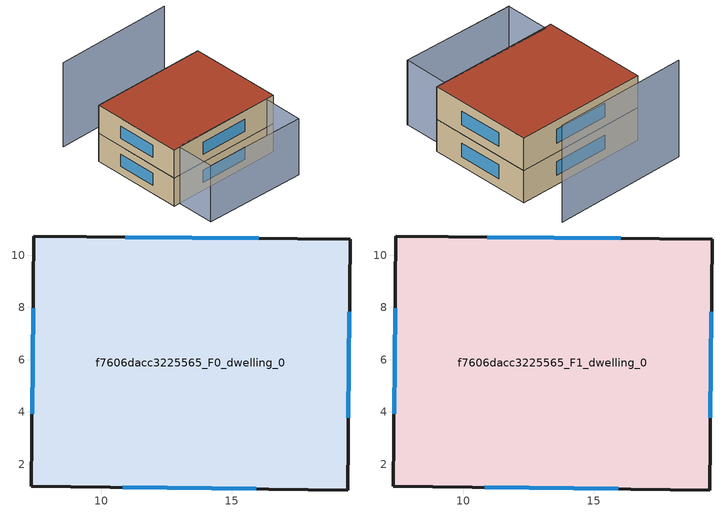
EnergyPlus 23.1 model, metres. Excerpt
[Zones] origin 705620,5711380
f7606dacc3225565_F0_dwelling_0
 floor ground (EU_floor_Construction): 19.54,10.6 19.43,1.01 7.32,1.15 7.43,10.74 z0
 wall outside (EU_wall_Construction): 19.54,10.6 7.43,10.74 7.32,1.15 19.43,1.01 19.54,10.6 z0:3
 window (EU_Window_Construction): 16.04,10.64 10.93,10.7 / 19.46,3.78 19.5,7.83 / 10.82,1.11 15.93,1.05 / 7.4,7.97 7.35,3.92 z0.87:2.13
f7606dacc3225565_F1_dwelling_0
 floor to f7606dacc3225565_F0_dwelling_0 (EU_floor_Construction): 19.53,10.6 19.43,1.01 7.32,1.15 7.43,10.74 z3
 wall outside (EU_wall_Construction): 19.54,10.6 7.43,10.74 7.32,1.15 19.43,1.01 19.54,10.6 z3:6
 window (EU_Window_Construction): 16.04,10.64 10.93,10.7 / 19.46,3.78 19.5,7.83 / 10.82,1.11 15.93,1.05 / 7.4,7.97 7.35,3.92 z3.87:5.13
 roof outside (EU_roof_Construction): 19.43,1.01 19.54,10.6 7.43,10.74 7.32,1.15 z6
shading: 7.85,-2.83 18.51,-3.09 / 18.47,-3.09 7.87,-2.84 / 7.87,-2.84 7.96,1.27 / 7.96,1.27 18.57,1.02 / 18.57,1.02 18.47,-3.09 z0:6; 19.26,14.51 6.77,14.53 z0:9
[Building]
EU S2 Campaign: North Axis=0; Terrain=City; Solar Distribution=FullExterior
[Site:Location]
London: Latitude=51.5; Longitude=-0.5; Time Zone=0; Elevation=25
[SizingPeriod:WeatherFileDays]
AnnualSizingPeriod: Begin Month=1; Begin Day of Month=1; End Month=12; End Day of Month=31; Day of Week for Start Day=Monday; Use Weather File Daylight Saving Period=No; Use Weather File Rain and Snow Indicators=No
[MATERIAL]
EU_InternalMass_Material: Roughness=MediumRough; Thickness=0.1; Conductivity=1; Density=1800; Specific Heat=900; Thermal Absorptance=0.9; Solar Absorptance=0.7; Visible Absorptance=0.7
[MATERIAL:NOMASS] Roughness=MediumRough; Thermal Absorptance=0.9; Solar Absorptance=0.7; Visible Absorptance=0.7
Name | Thermal Resistance
EU_wall_NoMass | 0.724719
EU_roof_NoMass | 2.98947
EU_floor_NoMass | 2.39157
[WINDOWMATERIAL:SIMPLEGLAZINGSYSTEM]
EU_Window_SimpleGlazing: UFactor=2.63425; Solar Heat Gain Coefficient=0.76; Visible Transmittance=0.76
[CONSTRUCTION]
EU_wall_Construction: EU_wall_NoMass
EU_roof_Construction: EU_roof_NoMass
EU_floor_Construction: EU_floor_NoMass
EU_Window_Construction: EU_Window_SimpleGlazing
EU_InternalMass_Construction: EU_InternalMass_Material
[ZONE] Type=1; Multiplier=1; Ceiling Height=autocalculate; Volume=348.293; Floor Area=autocalculate; Part of Total Floor Area=Yes
f7606dacc3225565_F0_dwelling_0; f7606dacc3225565_F1_dwelling_0
[INTERNALMASS] Construction=EU_InternalMass_Construction; Surface Area=116.097
Name | Zone or ZoneList
f7606dacc3225565_F0_dwelling_0_EU_InternalMass | f7606dacc3225565_F0_dwelling_0
f7606dacc3225565_F1_dwelling_0_EU_InternalMass | f7606dacc3225565_F1_dwelling_0
[OTHEREQUIPMENT] Fuel Type=Electricity; Design Level Calculation Method=Watts/Area; Power per Zone Floor Area=1; Fraction Latent=0; Fraction Radiant=0; Fraction Lost=0; Carbon Dioxide Generation Rate=0; EndUse Subcategory=EU_Step8_InternalGains
Name | Zone or ZoneList or Space or SpaceList | Schedule
EU_Step8_InternalGain_f7606dacc3225565_F0_dwelling_0_f000 | f7606dacc3225565_F0_dwelling_0 | EU_Step8_GainSchedule_f7606dacc3225565_F0_dwelling_0_f000
EU_Step8_InternalGain_f7606dacc3225565_F1_dwelling_0_f000 | f7606dacc3225565_F1_dwelling_0 | EU_Step8_GainSchedule_f7606dacc3225565_F1_dwelling_0_f000
[ZONEVENTILATION:DESIGNFLOWRATE] Schedule=EU_AlwaysOn; Design Flow Rate Calculation Method=AirChanges/Hour; Air Changes per Hour=0.418135; Ventilation Type=Natural; Fan Pressure Rise=0; Fan Total Efficiency=1; Constant Term Coefficient=1; Temperature Term Coefficient=0; Velocity Term Coefficient=0; Velocity Squared Term Coefficient=0; Minimum Indoor Temperature=-100; Maximum Indoor Temperature=100; Delta Temperature=-100; Minimum Outdoor Temperature=-100; Maximum Outdoor Temperature=100; Maximum Wind Speed=40
Name | Zone or ZoneList or Space or SpaceList
EU_ConstantAir_f7606dacc3225565_F0_dwelling_0 | f7606dacc3225565_F0_dwelling_0
EU_ConstantAir_f7606dacc3225565_F1_dwelling_0 | f7606dacc3225565_F1_dwelling_0
[HVACTEMPLATE:THERMOSTAT] Constant Heating Setpoint=20; Constant Cooling Setpoint=50
EU_HeatOnly_f7606dacc3225565_F0_dwelling_0; EU_HeatOnly_f7606dacc3225565_F1_dwelling_0
[HVACTEMPLATE:ZONE:IDEALLOADSAIRSYSTEM] System Availability Schedule=EU_AlwaysOn; Maximum Heating Supply Air Temperature=50; Minimum Cooling Supply Air Temperature=13; Maximum Heating Supply Air Humidity Ratio=0.0156; Minimum Cooling Supply Air Humidity Ratio=0.0077; Heating Limit=NoLimit; Cooling Limit=NoLimit; Heating Availability Schedule=EU_AlwaysOn; Cooling Availability Schedule=EU_CoolingOff; Dehumidification Control Type=ConstantSensibleHeatRatio; Cooling Sensible Heat Ratio=0.7; Dehumidification Setpoint=60; Humidification Control Type=None; Humidification Setpoint=30; Outdoor Air Method=None; Outdoor Air Flow Rate per Person=0.00944; Outdoor Air Flow Rate per Zone Floor Area=0; Outdoor Air Flow Rate per Zone=0; Demand Controlled Ventilation Type=None; Outdoor Air Economizer Type=NoEconomizer; Heat Recovery Type=None; Sensible Heat Recovery Effectiveness=0.7; Latent Heat Recovery Effectiveness=0.65
Name | Template Thermostat
f7606dacc3225565_F0_dwelling_0 | EU_HeatOnly_f7606dacc3225565_F0_dwelling_0
f7606dacc3225565_F1_dwelling_0 | EU_HeatOnly_f7606dacc3225565_F1_dwelling_0
[SIZING:ZONE] Zone Cooling Design Supply Air Temperature Input Method=SupplyAirTemperature; Zone Cooling Design Supply Air Temperature=13; Zone Heating Design Supply Air Temperature Input Method=SupplyAirTemperature; Zone Heating Design Supply Air Temperature=50; Zone Cooling Design Supply Air Humidity Ratio=0.008; Zone Heating Design Supply Air Humidity Ratio=0.008; Cooling Design Air Flow Method=DesignDay; Cooling Design Air Flow Rate=0; Cooling Minimum Air Flow per Zone Floor Area=0.000762; Cooling Minimum Air Flow=0; Cooling Minimum Air Flow Fraction=0.2; Heating Design Air Flow Method=DesignDay; Heating Design Air Flow Rate=0; Heating Maximum Air Flow per Zone Floor Area=0.002032; Heating Maximum Air Flow=0.141576; Heating Maximum Air Flow Fraction=0.3; Account for Dedicated Outdoor Air System=No; Dedicated Outdoor Air System Control Strategy=NeutralSupplyAir; Dedicated Outdoor Air Low Setpoint Temperature for Design=autosize; Dedicated Outdoor Air High Setpoint Temperature for Design=autosize; Zone Load Sizing Method=Sensible Load Only No Latent Load; Zone Latent Cooling Design Supply Air Humidity Ratio Input Method=HumidityRatioDifference; Zone Cooling Design Supply Air Humidity Ratio Difference=0.005; Zone Latent Heating Design Supply Air Humidity Ratio Input Method=HumidityRatioDifference; Zone Humidification Design Supply Air Humidity Ratio Difference=0.005
f7606dacc3225565_F0_dwelling_0; f7606dacc3225565_F1_dwelling_0
[SCHEDULE:CONSTANT]
Name | Hourly Value
EU_AlwaysOn | 1
EU_CoolingOff | 0
[SCHEDULE:FILE] Column Number=1; Rows to Skip at Top=0; Number of Hours of Data=8760; Column Separator=Comma; Interpolate to Timestep=No; Minutes per Item=60; Adjust Schedule for Daylight Savings=Yes
Name | File
EU_Step8_GainSchedule_f7606dacc3225565_F0_dwelling_0_f000 | ../../schedules/f7606dacc3225565/f7606dacc3225565_F0_dwelling_0_f000_gain.csv
EU_Step8_GainSchedule_f7606dacc3225565_F1_dwelling_0_f000 | ../../schedules/f7606dacc3225565/f7606dacc3225565_F1_dwelling_0_f000_gain.csv
